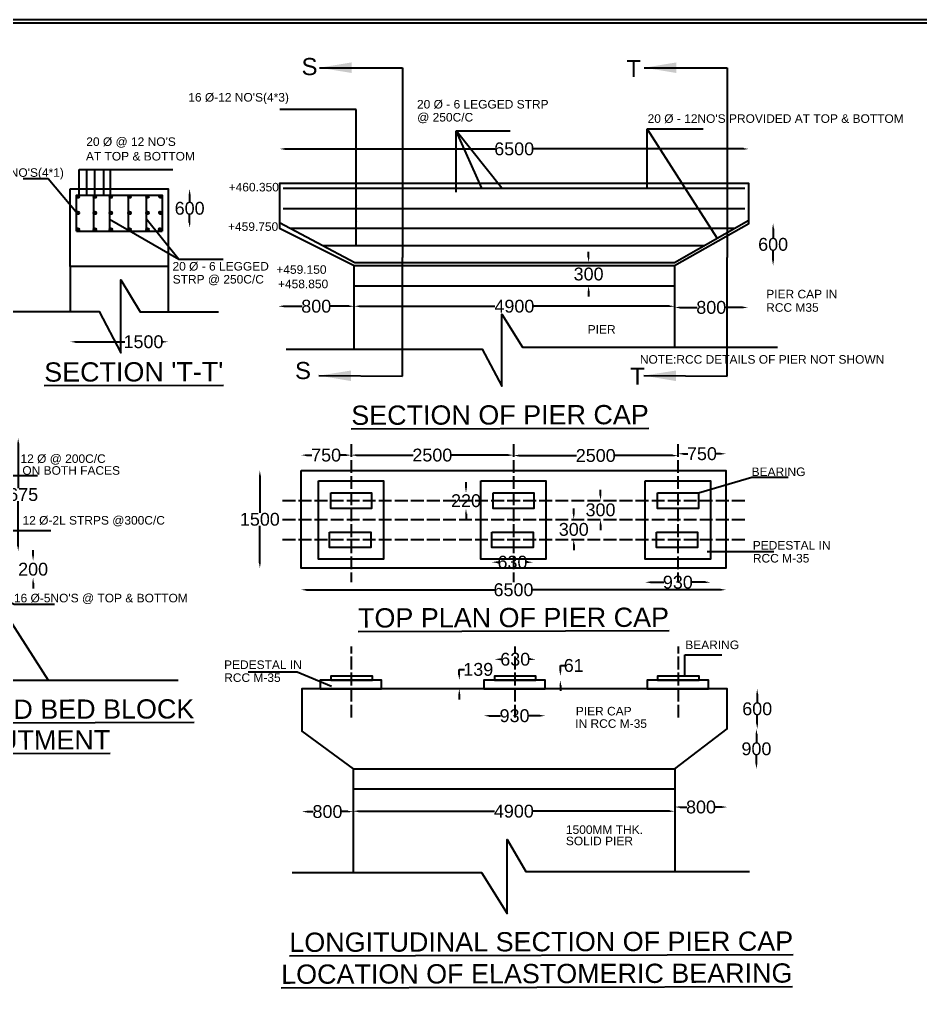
# Model space of a CAD drawing. Header units: inches. Extents: x 528254 to 544982, y -169119 to -158181.
# Drawn here: x 536810 to 541018, y -162804 to -158181 of the extents above; entities that cross this region are included whole.
import ezdxf

# ---------------------------------------------------------------- set-up
doc = ezdxf.new("R2010")
doc.units = ezdxf.units.IN
doc.header["$MEASUREMENT"] = 0
doc.linetypes.add('ACAD_ISO02W100', pattern=[15, 12, -3])
for name, color, linetype in [('DIMENSION', 7, 'Continuous'), ('DRAWING', 7, 'Continuous'), ('TEXT', 7, 'Continuous')]:
    doc.layers.add(name, color=color, linetype=linetype)
doc.styles.get("Standard").update_dxf_attribs({"font": 'arial.ttf', "height": 60})
doc.dimstyles.new('ST100', dxfattribs={"dimtxt": 100, "dimasz": 25, "dimexe": 0, "dimexo": 300, "dimgap": 0.09, "dimtad": 0, "dimtih": 1, "dimtoh": 1, "dimdec": 0, "dimzin": 0, "dimdsep": 46, "dimtxsty": 'Standard', "dimcen": 0, "dimse1": 1, "dimse2": 1, "dimadec": 0, "dimazin": 0, "dimtfac": 1, "dimtdec": 0, "dimtofl": 0, "dimtmove": 0, "dimatfit": 3, "dimfxl": 2000, "dimtolj": 1, "dimtzin": 0, "dimarcsym": 0})

# ---------------------------------------------------------------- blocks, each defined once
blk = doc.blocks.new('*D100')
at = {"layer": 'Defpoints', "color": 0, "ltscale": 0.4, "transparency": 16777216}
for p in [(536633.3, -160709), (536633.3, -160788.2), (536872.4, -160788.2)]:
    blk.add_point(p, dxfattribs=at)
at = {"layer": 'DIMENSION', "color": 0, "lineweight": -2, "ltscale": 0.4, "transparency": 16777216}
for p, q in [((536872.4, -160684), (536872.4, -160659)), ((536872.4, -160813.2), (536872.4, -160838.2))]:
    blk.add_line(p, q, dxfattribs=at)
at = {"layer": 'DIMENSION', "color": 0, "ltscale": 0.4, "transparency": 16777216}
for points in [[(536868.2, -160684), (536876.5, -160684), (536872.4, -160709)], [(536868.2, -160813.2), (536876.5, -160813.2), (536872.4, -160788.2)]]:
    blk.add_solid(points, dxfattribs=at)
at = {"layer": 'DIMENSION', "color": 0, "ltscale": 0.4, "transparency": 16777216, "insert": (536872.4, -160748.6), "char_height": 60, "attachment_point": 5}
blk.add_mtext('\\A1;200', dxfattribs=at)
blk = doc.blocks.new('*D101')
at = {"layer": 'Defpoints', "color": 0, "ltscale": 0.4, "transparency": 16777216}
for p in [(536540, -160135.6), (536802.8, -160135.6), (536540, -160663.9)]:
    blk.add_point(p, dxfattribs=at)
at = {"layer": 'DIMENSION', "color": 0, "lineweight": -2, "ltscale": 0.4, "transparency": 16777216}
for p, q in [((536802.8, -160160.6), (536802.8, -160369)), ((536802.8, -160638.9), (536802.8, -160430.5))]:
    blk.add_line(p, q, dxfattribs=at)
at = {"layer": 'DIMENSION', "color": 0, "ltscale": 0.4, "transparency": 16777216}
for points in [[(536798.6, -160160.6), (536806.9, -160160.6), (536802.8, -160135.6)], [(536798.6, -160638.9), (536806.9, -160638.9), (536802.8, -160663.9)]]:
    blk.add_solid(points, dxfattribs=at)
at = {"layer": 'DIMENSION', "color": 0, "ltscale": 0.4, "transparency": 16777216, "insert": (536802.8, -160399.8), "char_height": 60, "attachment_point": 5}
blk.add_mtext('\\A1;1675', dxfattribs=at)
blk = doc.blocks.new('*D106')
at = {"layer": 'Defpoints', "color": 0, "ltscale": 0.4, "transparency": 16777216}
for p in [(537046.2, -159543.4), (537503.8, -159543.4), (537503.8, -159685.7)]:
    blk.add_point(p, dxfattribs=at)
at = {"layer": 'DIMENSION', "color": 0, "lineweight": -2, "ltscale": 0.4, "transparency": 16777216}
for p, q in [((537071.2, -159685.7), (537301.4, -159685.7)), ((537478.8, -159685.7), (537474.9, -159685.7))]:
    blk.add_line(p, q, dxfattribs=at)
at = {"layer": 'DIMENSION', "color": 0, "ltscale": 0.4, "transparency": 16777216}
for points in [[(537071.2, -159681.6), (537071.2, -159689.9), (537046.2, -159685.7)], [(537478.8, -159681.6), (537478.8, -159689.9), (537503.8, -159685.7)]]:
    blk.add_solid(points, dxfattribs=at)
at = {"layer": 'DIMENSION', "color": 0, "ltscale": 0.4, "transparency": 16777216, "insert": (537388.1, -159685.7), "char_height": 60, "attachment_point": 5}
blk.add_mtext('\\A1;1500', dxfattribs=at)
blk = doc.blocks.new('*D107')
at = {"layer": 'Defpoints', "color": 0, "ltscale": 0.4, "transparency": 16777216}
for p in [(537503.8, -158971.6), (537503.8, -159152.6), (537603.9, -159152.6)]:
    blk.add_point(p, dxfattribs=at)
at = {"layer": 'DIMENSION', "color": 0, "lineweight": -2, "ltscale": 0.4, "transparency": 16777216}
for p, q in [((537603.9, -158996.6), (537603.9, -159031.4)), ((537603.9, -159127.6), (537603.9, -159092.8))]:
    blk.add_line(p, q, dxfattribs=at)
at = {"layer": 'DIMENSION', "color": 0, "ltscale": 0.4, "transparency": 16777216}
for points in [[(537599.7, -158996.6), (537608, -158996.6), (537603.9, -158971.6)], [(537599.7, -159127.6), (537608, -159127.6), (537603.9, -159152.6)]]:
    blk.add_solid(points, dxfattribs=at)
at = {"layer": 'DIMENSION', "color": 0, "ltscale": 0.4, "transparency": 16777216, "insert": (537603.9, -159062.1), "char_height": 60, "attachment_point": 5}
blk.add_mtext('\\A1;600', dxfattribs=at)
blk = doc.blocks.new('*D108')
at = {"layer": 'Defpoints', "color": 0, "ltscale": 0.4, "transparency": 16777216}
for p in [(540216.5, -158784.5), (538024.3, -158946.3), (540216.5, -158946.3)]:
    blk.add_point(p, dxfattribs=at)
at = {"layer": 'DIMENSION', "color": 0, "lineweight": -2, "ltscale": 0.4, "transparency": 16777216}
for p, q in [((538049.3, -158784.5), (539030.6, -158784.5)), ((540191.5, -158784.5), (539210.1, -158784.5))]:
    blk.add_line(p, q, dxfattribs=at)
at = {"layer": 'DIMENSION', "color": 0, "ltscale": 0.4, "transparency": 16777216}
for points in [[(538049.3, -158780.4), (538049.3, -158788.7), (538024.3, -158784.5)], [(540191.5, -158780.4), (540191.5, -158788.7), (540216.5, -158784.5)]]:
    blk.add_solid(points, dxfattribs=at)
at = {"layer": 'DIMENSION', "color": 0, "ltscale": 0.4, "transparency": 16777216, "insert": (539120.4, -158784.5), "char_height": 60, "attachment_point": 5}
blk.add_mtext('\\A1;6500', dxfattribs=at)
blk = doc.blocks.new('*D109')
at = {"layer": 'Defpoints', "color": 0, "ltscale": 0.4, "transparency": 16777216}
for p in [(539468.2, -159314.5), (539468.2, -159314.5), (539468.2, -159424.1)]:
    blk.add_point(p, dxfattribs=at)
at = {"layer": 'DIMENSION', "color": 0, "lineweight": -2, "ltscale": 0.4, "transparency": 16777216}
for p, q in [((539468.2, -159289.5), (539468.2, -159264.5)), ((539468.2, -159449.1), (539468.2, -159474.1))]:
    blk.add_line(p, q, dxfattribs=at)
at = {"layer": 'DIMENSION', "color": 0, "ltscale": 0.4, "transparency": 16777216}
for points in [[(539464.1, -159289.5), (539472.4, -159289.5), (539468.2, -159314.5)], [(539464.1, -159449.1), (539472.4, -159449.1), (539468.2, -159424.1)]]:
    blk.add_solid(points, dxfattribs=at)
at = {"layer": 'DIMENSION', "color": 0, "ltscale": 0.4, "transparency": 16777216, "insert": (539468.2, -159369.3), "char_height": 60, "attachment_point": 5}
blk.add_mtext('\\A1;300', dxfattribs=at)
blk = doc.blocks.new('*D110')
at = {"layer": 'Defpoints', "color": 0, "ltscale": 0.4, "transparency": 16777216}
for p in [(538372.7, -159524.3), (539870.1, -159519.6), (539870.1, -159519.6)]:
    blk.add_point(p, dxfattribs=at)
at = {"layer": 'DIMENSION', "color": 0, "lineweight": -2, "ltscale": 0.4, "transparency": 16777216}
for p, q in [((538397.7, -159519.6), (539030.6, -159519.6)), ((539845.1, -159519.6), (539212.2, -159519.6))]:
    blk.add_line(p, q, dxfattribs=at)
at = {"layer": 'DIMENSION', "color": 0, "ltscale": 0.4, "transparency": 16777216}
for points in [[(538397.7, -159515.4), (538397.7, -159523.8), (538372.7, -159519.6)], [(539845.1, -159515.4), (539845.1, -159523.8), (539870.1, -159519.6)]]:
    blk.add_solid(points, dxfattribs=at)
at = {"layer": 'DIMENSION', "color": 0, "ltscale": 0.4, "transparency": 16777216, "insert": (539121.4, -159519.6), "char_height": 60, "attachment_point": 5}
blk.add_mtext('\\A1;4900', dxfattribs=at)
blk = doc.blocks.new('*D111')
at = {"layer": 'Defpoints', "color": 0, "ltscale": 0.4, "transparency": 16777216}
for p in [(539870.1, -159519.6), (540212.7, -159519.6), (540212.7, -159525.2)]:
    blk.add_point(p, dxfattribs=at)
at = {"layer": 'DIMENSION', "color": 0, "lineweight": -2, "ltscale": 0.4, "transparency": 16777216}
for p, q in [((539895.1, -159525.2), (539975.1, -159525.2)), ((540187.7, -159525.2), (540107.7, -159525.2))]:
    blk.add_line(p, q, dxfattribs=at)
at = {"layer": 'DIMENSION', "color": 0, "ltscale": 0.4, "transparency": 16777216}
for points in [[(539895.1, -159521), (539895.1, -159529.4), (539870.1, -159525.2)], [(540187.7, -159521), (540187.7, -159529.4), (540212.7, -159525.2)]]:
    blk.add_solid(points, dxfattribs=at)
at = {"layer": 'DIMENSION', "color": 0, "ltscale": 0.4, "transparency": 16777216, "insert": (540041.4, -159525.2), "char_height": 60, "attachment_point": 5}
blk.add_mtext('\\A1;800', dxfattribs=at)
blk = doc.blocks.new('*D112')
at = {"layer": 'Defpoints', "color": 0, "ltscale": 0.4, "transparency": 16777216}
for p in [(538018.3, -159519.6), (538018.3, -159519.6), (538372.7, -159519.6)]:
    blk.add_point(p, dxfattribs=at)
at = {"layer": 'DIMENSION', "color": 0, "lineweight": -2, "ltscale": 0.4, "transparency": 16777216}
for p, q in [((538043.3, -159519.6), (538129.2, -159519.6)), ((538347.7, -159519.6), (538261.8, -159519.6))]:
    blk.add_line(p, q, dxfattribs=at)
at = {"layer": 'DIMENSION', "color": 0, "ltscale": 0.4, "transparency": 16777216}
for points in [[(538043.3, -159515.5), (538043.3, -159523.8), (538018.3, -159519.6)], [(538347.7, -159515.5), (538347.7, -159523.8), (538372.7, -159519.6)]]:
    blk.add_solid(points, dxfattribs=at)
at = {"layer": 'DIMENSION', "color": 0, "ltscale": 0.4, "transparency": 16777216, "insert": (538195.5, -159519.6), "char_height": 60, "attachment_point": 5}
blk.add_mtext('\\A1;800', dxfattribs=at)
blk = doc.blocks.new('*D113')
at = {"layer": 'Defpoints', "color": 0, "ltscale": 0.4, "transparency": 16777216}
for p in [(540216.5, -159132.2), (539870.1, -159329.2), (540330.4, -159329.2)]:
    blk.add_point(p, dxfattribs=at)
at = {"layer": 'DIMENSION', "color": 0, "lineweight": -2, "ltscale": 0.4, "transparency": 16777216}
for p, q in [((540330.4, -159157.2), (540330.4, -159200)), ((540330.4, -159304.2), (540330.4, -159261.4))]:
    blk.add_line(p, q, dxfattribs=at)
at = {"layer": 'DIMENSION', "color": 0, "ltscale": 0.4, "transparency": 16777216}
for points in [[(540326.2, -159157.2), (540334.5, -159157.2), (540330.4, -159132.2)], [(540326.2, -159304.2), (540334.5, -159304.2), (540330.4, -159329.2)]]:
    blk.add_solid(points, dxfattribs=at)
at = {"layer": 'DIMENSION', "color": 0, "ltscale": 0.4, "transparency": 16777216, "insert": (540330.4, -159230.7), "char_height": 60, "attachment_point": 5}
blk.add_mtext('\\A1;600', dxfattribs=at)
blk = doc.blocks.new('*D114')
at = {"layer": 'Defpoints', "color": 0, "ltscale": 0.4, "transparency": 16777216}
for p in [(538124.6, -160215.3), (538124.6, -160286.9), (538358.5, -160286.9)]:
    blk.add_point(p, dxfattribs=at)
at = {"layer": 'DIMENSION', "color": 0, "lineweight": -2, "ltscale": 0.4, "transparency": 16777216}
for p, q in [((538149.6, -160215.3), (538175.6, -160215.3)), ((538333.5, -160215.3), (538307.6, -160215.3))]:
    blk.add_line(p, q, dxfattribs=at)
at = {"layer": 'DIMENSION', "color": 0, "ltscale": 0.4, "transparency": 16777216}
for points in [[(538149.6, -160211.1), (538149.6, -160219.5), (538124.6, -160215.3)], [(538333.5, -160211.1), (538333.5, -160219.5), (538358.5, -160215.3)]]:
    blk.add_solid(points, dxfattribs=at)
at = {"layer": 'DIMENSION', "color": 0, "ltscale": 0.4, "transparency": 16777216, "insert": (538241.6, -160215.3), "char_height": 60, "attachment_point": 5}
blk.add_mtext('\\A1;750', dxfattribs=at)
blk = doc.blocks.new('*D115')
at = {"layer": 'Defpoints', "color": 0, "ltscale": 0.4, "transparency": 16777216}
for p in [(538358.5, -160215.3), (539117.2, -160215.3), (539117.2, -160215.3)]:
    blk.add_point(p, dxfattribs=at)
at = {"layer": 'DIMENSION', "color": 0, "lineweight": -2, "ltscale": 0.4, "transparency": 16777216}
for p, q in [((538383.5, -160215.3), (538647.8, -160215.3)), ((539092.2, -160215.3), (538827.9, -160215.3))]:
    blk.add_line(p, q, dxfattribs=at)
at = {"layer": 'DIMENSION', "color": 0, "ltscale": 0.4, "transparency": 16777216}
for points in [[(538383.5, -160211.1), (538383.5, -160219.5), (538358.5, -160215.3)], [(539092.2, -160211.1), (539092.2, -160219.5), (539117.2, -160215.3)]]:
    blk.add_solid(points, dxfattribs=at)
at = {"layer": 'DIMENSION', "color": 0, "ltscale": 0.4, "transparency": 16777216, "insert": (538737.9, -160215.3), "char_height": 60, "attachment_point": 5}
blk.add_mtext('\\A1;2500', dxfattribs=at)
blk = doc.blocks.new('*D116')
at = {"layer": 'Defpoints', "color": 0, "ltscale": 0.4, "transparency": 16777216}
for p in [(539117.2, -160217.4), (539885.9, -160217.4), (539885.9, -160217.4)]:
    blk.add_point(p, dxfattribs=at)
at = {"layer": 'DIMENSION', "color": 0, "lineweight": -2, "ltscale": 0.4, "transparency": 16777216}
for p, q in [((539142.2, -160217.4), (539411.4, -160217.4)), ((539860.9, -160217.4), (539591.6, -160217.4))]:
    blk.add_line(p, q, dxfattribs=at)
at = {"layer": 'DIMENSION', "color": 0, "ltscale": 0.4, "transparency": 16777216}
for points in [[(539142.2, -160213.2), (539142.2, -160221.5), (539117.2, -160217.4)], [(539860.9, -160213.2), (539860.9, -160221.5), (539885.9, -160217.4)]]:
    blk.add_solid(points, dxfattribs=at)
at = {"layer": 'DIMENSION', "color": 0, "ltscale": 0.4, "transparency": 16777216, "insert": (539501.5, -160217.4), "char_height": 60, "attachment_point": 5}
blk.add_mtext('\\A1;2500', dxfattribs=at)
blk = doc.blocks.new('*D117')
at = {"layer": 'Defpoints', "color": 0, "ltscale": 0.4, "transparency": 16777216}
for p in [(539885.9, -160217.4), (540109.7, -160208.9), (540109.7, -160286.9)]:
    blk.add_point(p, dxfattribs=at)
at = {"layer": 'DIMENSION', "color": 0, "lineweight": -2, "ltscale": 0.4, "transparency": 16777216}
for p, q in [((539910.9, -160208.9), (539931.8, -160208.9)), ((540084.7, -160208.9), (540063.8, -160208.9))]:
    blk.add_line(p, q, dxfattribs=at)
at = {"layer": 'DIMENSION', "color": 0, "ltscale": 0.4, "transparency": 16777216}
for points in [[(539910.9, -160204.7), (539910.9, -160213.1), (539885.9, -160208.9)], [(540084.7, -160204.7), (540084.7, -160213.1), (540109.7, -160208.9)]]:
    blk.add_solid(points, dxfattribs=at)
at = {"layer": 'DIMENSION', "color": 0, "ltscale": 0.4, "transparency": 16777216, "insert": (539997.8, -160208.9), "char_height": 60, "attachment_point": 5}
blk.add_mtext('\\A1;750', dxfattribs=at)
blk = doc.blocks.new('*D118')
at = {"layer": 'Defpoints', "color": 0, "ltscale": 0.4, "transparency": 16777216}
for p in [(538895.3, -160392), (539021.8, -160392), (539021.8, -160464.9)]:
    blk.add_point(p, dxfattribs=at)
at = {"layer": 'DIMENSION', "color": 0, "lineweight": -2, "ltscale": 0.4, "transparency": 16777216}
for p, q in [((538895.3, -160367), (538895.3, -160342)), ((538895.3, -160489.9), (538895.3, -160514.9))]:
    blk.add_line(p, q, dxfattribs=at)
at = {"layer": 'DIMENSION', "color": 0, "ltscale": 0.4, "transparency": 16777216}
for points in [[(538891.1, -160367), (538899.5, -160367), (538895.3, -160392)], [(538891.1, -160489.9), (538899.5, -160489.9), (538895.3, -160464.9)]]:
    blk.add_solid(points, dxfattribs=at)
at = {"layer": 'DIMENSION', "color": 0, "ltscale": 0.4, "transparency": 16777216, "insert": (538895.3, -160428.5), "char_height": 60, "attachment_point": 5}
blk.add_mtext('\\A1;220', dxfattribs=at)
blk = doc.blocks.new('*D119')
at = {"layer": 'Defpoints', "color": 0, "ltscale": 0.4, "transparency": 16777216}
for p in [(539398.8, -160515.3), (539398.8, -160515.3), (539398.8, -160609.8)]:
    blk.add_point(p, dxfattribs=at)
at = {"layer": 'DIMENSION', "color": 0, "lineweight": -2, "ltscale": 0.4, "transparency": 16777216}
for p, q in [((539398.8, -160490.3), (539398.8, -160465.3)), ((539398.8, -160634.8), (539398.8, -160659.8))]:
    blk.add_line(p, q, dxfattribs=at)
at = {"layer": 'DIMENSION', "color": 0, "ltscale": 0.4, "transparency": 16777216}
for points in [[(539394.6, -160490.3), (539402.9, -160490.3), (539398.8, -160515.3)], [(539394.6, -160634.8), (539402.9, -160634.8), (539398.8, -160609.8)]]:
    blk.add_solid(points, dxfattribs=at)
at = {"layer": 'DIMENSION', "color": 0, "ltscale": 0.4, "transparency": 16777216, "insert": (539398.8, -160562.6), "char_height": 60, "attachment_point": 5}
blk.add_mtext('\\A1;300', dxfattribs=at)
blk = doc.blocks.new('*D120')
at = {"layer": 'Defpoints', "color": 0, "ltscale": 0.4, "transparency": 16777216}
for p in [(539523.8, -160426.8), (539523.8, -160426.8), (539523.8, -160515.3)]:
    blk.add_point(p, dxfattribs=at)
at = {"layer": 'DIMENSION', "color": 0, "lineweight": -2, "ltscale": 0.4, "transparency": 16777216}
for p, q in [((539523.8, -160401.8), (539523.8, -160376.8)), ((539523.8, -160540.3), (539523.8, -160565.3))]:
    blk.add_line(p, q, dxfattribs=at)
at = {"layer": 'DIMENSION', "color": 0, "ltscale": 0.4, "transparency": 16777216}
for points in [[(539519.6, -160401.8), (539528, -160401.8), (539523.8, -160426.8)], [(539519.6, -160540.3), (539528, -160540.3), (539523.8, -160515.3)]]:
    blk.add_solid(points, dxfattribs=at)
at = {"layer": 'DIMENSION', "color": 0, "ltscale": 0.4, "transparency": 16777216, "insert": (539523.8, -160471.1), "char_height": 60, "attachment_point": 5}
blk.add_mtext('\\A1;300', dxfattribs=at)
blk = doc.blocks.new('*D121')
at = {"layer": 'Defpoints', "color": 0, "ltscale": 0.4, "transparency": 16777216}
for p in [(539016.2, -160647.3), (539208.5, -160647.3), (539208.5, -160715.6)]:
    blk.add_point(p, dxfattribs=at)
at = {"layer": 'DIMENSION', "color": 0, "lineweight": -2, "ltscale": 0.4, "transparency": 16777216}
for p, q in [((539041.2, -160715.6), (539045.9, -160715.6)), ((539183.5, -160715.6), (539178.8, -160715.6))]:
    blk.add_line(p, q, dxfattribs=at)
at = {"layer": 'DIMENSION', "color": 0, "ltscale": 0.4, "transparency": 16777216}
for points in [[(539041.2, -160711.4), (539041.2, -160719.7), (539016.2, -160715.6)], [(539183.5, -160711.4), (539183.5, -160719.7), (539208.5, -160715.6)]]:
    blk.add_solid(points, dxfattribs=at)
at = {"layer": 'DIMENSION', "color": 0, "ltscale": 0.4, "transparency": 16777216, "insert": (539112.3, -160715.6), "char_height": 60, "attachment_point": 5}
blk.add_mtext('\\A1;630', dxfattribs=at)
blk = doc.blocks.new('*D122')
at = {"layer": 'Defpoints', "color": 0, "ltscale": 0.4, "transparency": 16777216}
for p in [(538124.6, -160743.7), (540109.7, -160743.7), (540109.7, -160844.4)]:
    blk.add_point(p, dxfattribs=at)
at = {"layer": 'DIMENSION', "color": 0, "lineweight": -2, "ltscale": 0.4, "transparency": 16777216}
for p, q in [((538149.6, -160844.4), (539027.4, -160844.4)), ((540084.7, -160844.4), (539206.9, -160844.4))]:
    blk.add_line(p, q, dxfattribs=at)
at = {"layer": 'DIMENSION', "color": 0, "ltscale": 0.4, "transparency": 16777216}
for points in [[(538149.6, -160840.2), (538149.6, -160848.6), (538124.6, -160844.4)], [(540084.7, -160840.2), (540084.7, -160848.6), (540109.7, -160844.4)]]:
    blk.add_solid(points, dxfattribs=at)
at = {"layer": 'DIMENSION', "color": 0, "ltscale": 0.4, "transparency": 16777216, "insert": (539117.2, -160844.4), "char_height": 60, "attachment_point": 5}
blk.add_mtext('\\A1;6500', dxfattribs=at)
blk = doc.blocks.new('*D123')
at = {"layer": 'Defpoints', "color": 0, "ltscale": 0.4, "transparency": 16777216}
for p in [(539732.9, -160700.6), (540037.6, -160700.6), (540037.6, -160809.2)]:
    blk.add_point(p, dxfattribs=at)
at = {"layer": 'DIMENSION', "color": 0, "lineweight": -2, "ltscale": 0.4, "transparency": 16777216}
for p, q in [((539757.9, -160809.2), (539819, -160809.2)), ((540012.6, -160809.2), (539951.5, -160809.2))]:
    blk.add_line(p, q, dxfattribs=at)
at = {"layer": 'DIMENSION', "color": 0, "ltscale": 0.4, "transparency": 16777216}
for points in [[(539757.9, -160805.1), (539757.9, -160813.4), (539732.9, -160809.2)], [(540012.6, -160805.1), (540012.6, -160813.4), (540037.6, -160809.2)]]:
    blk.add_solid(points, dxfattribs=at)
at = {"layer": 'DIMENSION', "color": 0, "ltscale": 0.4, "transparency": 16777216, "insert": (539885.2, -160809.2), "char_height": 60, "attachment_point": 5}
blk.add_mtext('\\A1;930', dxfattribs=at)
blk = doc.blocks.new('*D124')
at = {"layer": 'Defpoints', "color": 0, "ltscale": 0.4, "transparency": 16777216}
for p in [(538124.6, -160286.9), (537932, -160743.7), (538124.6, -160743.7)]:
    blk.add_point(p, dxfattribs=at)
at = {"layer": 'DIMENSION', "color": 0, "lineweight": -2, "ltscale": 0.4, "transparency": 16777216}
for p, q in [((537932, -160311.9), (537932, -160484.6)), ((537932, -160718.7), (537932, -160546))]:
    blk.add_line(p, q, dxfattribs=at)
at = {"layer": 'DIMENSION', "color": 0, "ltscale": 0.4, "transparency": 16777216}
for points in [[(537927.9, -160311.9), (537936.2, -160311.9), (537932, -160286.9)], [(537927.9, -160718.7), (537936.2, -160718.7), (537932, -160743.7)]]:
    blk.add_solid(points, dxfattribs=at)
at = {"layer": 'DIMENSION', "color": 0, "ltscale": 0.4, "transparency": 16777216, "insert": (537932, -160515.3), "char_height": 60, "attachment_point": 5}
blk.add_mtext('\\A1;1500', dxfattribs=at)
blk = doc.blocks.new('*D126')
at = {"layer": 'Defpoints', "color": 0, "ltscale": 0.4, "transparency": 16777216}
for p in [(538864, -161266.7), (538978.9, -161266.7), (538978.9, -161307.4)]:
    blk.add_point(p, dxfattribs=at)
at = {"layer": 'DIMENSION', "color": 0, "lineweight": -2, "ltscale": 0.4, "transparency": 16777216}
for p, q in [((538864, -161241.7), (538864, -161216.7)), ((538864, -161216.7), (538889, -161216.7)), ((538864, -161332.4), (538864, -161357.4))]:
    blk.add_line(p, q, dxfattribs=at)
at = {"layer": 'DIMENSION', "color": 0, "ltscale": 0.4, "transparency": 16777216}
for points in [[(538859.8, -161241.7), (538868.1, -161241.7), (538864, -161266.7)], [(538859.8, -161332.4), (538868.1, -161332.4), (538864, -161307.4)]]:
    blk.add_solid(points, dxfattribs=at)
at = {"layer": 'DIMENSION', "color": 0, "ltscale": 0.4, "transparency": 16777216, "insert": (538952.6, -161216.7), "char_height": 60, "attachment_point": 5}
blk.add_mtext('\\A1;139', dxfattribs=at)
blk = doc.blocks.new('*D127')
at = {"layer": 'Defpoints', "color": 0, "ltscale": 0.4, "transparency": 16777216}
for p in [(539222.3, -161169.3), (539028.5, -161248.3), (539222.3, -161248.3)]:
    blk.add_point(p, dxfattribs=at)
at = {"layer": 'DIMENSION', "color": 0, "lineweight": -2, "ltscale": 0.4, "transparency": 16777216}
for p, q in [((539053.5, -161169.3), (539058.9, -161169.3)), ((539197.3, -161169.3), (539191.8, -161169.3))]:
    blk.add_line(p, q, dxfattribs=at)
at = {"layer": 'DIMENSION', "color": 0, "ltscale": 0.4, "transparency": 16777216}
for points in [[(539053.5, -161165.1), (539053.5, -161173.4), (539028.5, -161169.3)], [(539197.3, -161165.1), (539197.3, -161173.4), (539222.3, -161169.3)]]:
    blk.add_solid(points, dxfattribs=at)
at = {"layer": 'DIMENSION', "color": 0, "ltscale": 0.4, "transparency": 16777216, "insert": (539125.4, -161169.3), "char_height": 60, "attachment_point": 5}
blk.add_mtext('\\A1;630', dxfattribs=at)
blk = doc.blocks.new('*D128')
at = {"layer": 'Defpoints', "color": 0, "ltscale": 0.4, "transparency": 16777216}
for p in [(539223, -161248.3), (539336.3, -161248.3), (539223, -161266.7)]:
    blk.add_point(p, dxfattribs=at)
at = {"layer": 'DIMENSION', "color": 0, "lineweight": -2, "ltscale": 0.4, "transparency": 16777216}
for p, q in [((539336.3, -161223.3), (539336.3, -161198.3)), ((539336.3, -161198.3), (539361.3, -161198.3)), ((539336.3, -161291.7), (539336.3, -161316.7))]:
    blk.add_line(p, q, dxfattribs=at)
at = {"layer": 'DIMENSION', "color": 0, "ltscale": 0.4, "transparency": 16777216}
for points in [[(539332.1, -161223.3), (539340.5, -161223.3), (539336.3, -161248.3)], [(539332.1, -161291.7), (539340.5, -161291.7), (539336.3, -161266.7)]]:
    blk.add_solid(points, dxfattribs=at)
at = {"layer": 'DIMENSION', "color": 0, "ltscale": 0.4, "transparency": 16777216, "insert": (539398.7, -161198.3), "char_height": 60, "attachment_point": 5}
blk.add_mtext('\\A1;61', dxfattribs=at)
blk = doc.blocks.new('*D129')
at = {"layer": 'Defpoints', "color": 0, "ltscale": 0.4, "transparency": 16777216}
for p in [(538978.9, -161307.4), (539265.7, -161307.4), (539265.7, -161433.1)]:
    blk.add_point(p, dxfattribs=at)
at = {"layer": 'DIMENSION', "color": 0, "lineweight": -2, "ltscale": 0.4, "transparency": 16777216}
for p, q in [((539003.9, -161433.1), (539056, -161433.1)), ((539240.7, -161433.1), (539188.6, -161433.1))]:
    blk.add_line(p, q, dxfattribs=at)
at = {"layer": 'DIMENSION', "color": 0, "ltscale": 0.4, "transparency": 16777216}
for points in [[(539003.9, -161428.9), (539003.9, -161437.2), (538978.9, -161433.1)], [(539240.7, -161428.9), (539240.7, -161437.2), (539265.7, -161433.1)]]:
    blk.add_solid(points, dxfattribs=at)
at = {"layer": 'DIMENSION', "color": 0, "ltscale": 0.4, "transparency": 16777216, "insert": (539122.3, -161433.1), "char_height": 60, "attachment_point": 5}
blk.add_mtext('\\A1;930', dxfattribs=at)
blk = doc.blocks.new('*D130')
at = {"layer": 'Defpoints', "color": 0, "ltscale": 0.4, "transparency": 16777216}
for p in [(540116.3, -161307.4), (540116.3, -161494.5), (540256.1, -161494.5)]:
    blk.add_point(p, dxfattribs=at)
at = {"layer": 'DIMENSION', "color": 0, "lineweight": -2, "ltscale": 0.4, "transparency": 16777216}
for p, q in [((540256.1, -161332.4), (540256.1, -161370.2)), ((540256.1, -161469.5), (540256.1, -161431.7))]:
    blk.add_line(p, q, dxfattribs=at)
at = {"layer": 'DIMENSION', "color": 0, "ltscale": 0.4, "transparency": 16777216}
for points in [[(540251.9, -161332.4), (540260.3, -161332.4), (540256.1, -161307.4)], [(540251.9, -161469.5), (540260.3, -161469.5), (540256.1, -161494.5)]]:
    blk.add_solid(points, dxfattribs=at)
at = {"layer": 'DIMENSION', "color": 0, "ltscale": 0.4, "transparency": 16777216, "insert": (540256.1, -161400.9), "char_height": 60, "attachment_point": 5}
blk.add_mtext('\\A1;600', dxfattribs=at)
blk = doc.blocks.new('*D131')
at = {"layer": 'Defpoints', "color": 0, "ltscale": 0.4, "transparency": 16777216}
for p in [(540116.3, -161494.5), (539870.5, -161681.4), (540252.5, -161681.4)]:
    blk.add_point(p, dxfattribs=at)
at = {"layer": 'DIMENSION', "color": 0, "lineweight": -2, "ltscale": 0.4, "transparency": 16777216}
for p, q in [((540252.5, -161519.5), (540252.5, -161557.2)), ((540252.5, -161656.4), (540252.5, -161618.6))]:
    blk.add_line(p, q, dxfattribs=at)
at = {"layer": 'DIMENSION', "color": 0, "ltscale": 0.4, "transparency": 16777216}
for points in [[(540248.3, -161519.5), (540256.7, -161519.5), (540252.5, -161494.5)], [(540248.3, -161656.4), (540256.7, -161656.4), (540252.5, -161681.4)]]:
    blk.add_solid(points, dxfattribs=at)
at = {"layer": 'DIMENSION', "color": 0, "ltscale": 0.4, "transparency": 16777216, "insert": (540252.5, -161587.9), "char_height": 60, "attachment_point": 5}
blk.add_mtext('\\A1;900', dxfattribs=at)
blk = doc.blocks.new('*D132')
at = {"layer": 'Defpoints', "color": 0, "ltscale": 0.4, "transparency": 16777216}
for p in [(540116.3, -161494.5), (539870.5, -161681.4), (540116.3, -161859.7)]:
    blk.add_point(p, dxfattribs=at)
at = {"layer": 'DIMENSION', "color": 0, "lineweight": -2, "ltscale": 0.4, "transparency": 16777216}
for p, q in [((539895.5, -161859.7), (539927.1, -161859.7)), ((540091.3, -161859.7), (540059.7, -161859.7))]:
    blk.add_line(p, q, dxfattribs=at)
at = {"layer": 'DIMENSION', "color": 0, "ltscale": 0.4, "transparency": 16777216}
for points in [[(539895.5, -161855.5), (539895.5, -161863.8), (539870.5, -161859.7)], [(540091.3, -161855.5), (540091.3, -161863.8), (540116.3, -161859.7)]]:
    blk.add_solid(points, dxfattribs=at)
at = {"layer": 'DIMENSION', "color": 0, "ltscale": 0.4, "transparency": 16777216, "insert": (539993.4, -161859.7), "char_height": 60, "attachment_point": 5}
blk.add_mtext('\\A1;800', dxfattribs=at)
blk = doc.blocks.new('*D133')
at = {"layer": 'Defpoints', "color": 0, "ltscale": 0.4, "transparency": 16777216}
for p in [(538367.4, -161879.2), (539870.5, -161879.2), (539870.5, -161879.2)]:
    blk.add_point(p, dxfattribs=at)
at = {"layer": 'DIMENSION', "color": 0, "lineweight": -2, "ltscale": 0.4, "transparency": 16777216}
for p, q in [((538392.4, -161879.2), (539028.2, -161879.2)), ((539845.5, -161879.2), (539209.8, -161879.2))]:
    blk.add_line(p, q, dxfattribs=at)
at = {"layer": 'DIMENSION', "color": 0, "ltscale": 0.4, "transparency": 16777216}
for points in [[(538392.4, -161875), (538392.4, -161883.3), (538367.4, -161879.2)], [(539845.5, -161875), (539845.5, -161883.3), (539870.5, -161879.2)]]:
    blk.add_solid(points, dxfattribs=at)
at = {"layer": 'DIMENSION', "color": 0, "ltscale": 0.4, "transparency": 16777216, "insert": (539119, -161879.2), "char_height": 60, "attachment_point": 5}
blk.add_mtext('\\A1;4900', dxfattribs=at)
blk = doc.blocks.new('*D134')
at = {"layer": 'Defpoints', "color": 0, "ltscale": 0.4, "transparency": 16777216}
for p in [(538128.3, -161504.9), (538128.3, -161881.1), (538367.4, -161879.2)]:
    blk.add_point(p, dxfattribs=at)
at = {"layer": 'DIMENSION', "color": 0, "lineweight": -2, "ltscale": 0.4, "transparency": 16777216}
for p, q in [((538153.3, -161881.1), (538181.6, -161881.1)), ((538342.4, -161881.1), (538314.2, -161881.1))]:
    blk.add_line(p, q, dxfattribs=at)
at = {"layer": 'DIMENSION', "color": 0, "ltscale": 0.4, "transparency": 16777216}
for points in [[(538153.3, -161876.9), (538153.3, -161885.2), (538128.3, -161881.1)], [(538342.4, -161876.9), (538342.4, -161885.2), (538367.4, -161881.1)]]:
    blk.add_solid(points, dxfattribs=at)
at = {"layer": 'DIMENSION', "color": 0, "ltscale": 0.4, "transparency": 16777216, "insert": (538247.9, -161881.1), "char_height": 60, "attachment_point": 5}
blk.add_mtext('\\A1;800', dxfattribs=at)

msp = doc.modelspace()

# ---------------------------------------------------------------- hatches: boundary and pattern name
at = {"layer": 'DRAWING', "ltscale": 0.4}
h = msp.add_hatch(dxfattribs=at)
h.set_pattern_fill('ANSI31', color=256, style=0)
h.set_pattern_definition([(45, (1058.99119, 76.61513), (-0.088388347648, 0.088388347648), [])])
h.paths.add_polyline_path([(537087.7, -159006.3, 1), (537074.8, -159006.3, 1)])
h = msp.add_hatch(dxfattribs=at)
h.set_pattern_fill('ANSI31', color=256, style=0)
h.set_pattern_definition([(45, (1139.16573, 76.61513), (-0.088388347648, 0.088388347648), [])])
h.paths.add_polyline_path([(537167.9, -159006.3, 1), (537155, -159006.3, 1)])
h = msp.add_hatch(dxfattribs=at)
h.set_pattern_fill('ANSI31', color=256, style=0)
h.set_pattern_definition([(45, (1214.02111, 76.61513), (-0.088388347648, 0.088388347648), [])])
h.paths.add_polyline_path([(537242.7, -159006.3, 1), (537229.8, -159006.3, 1)])
h = msp.add_hatch(dxfattribs=at)
h.set_pattern_fill('ANSI31', color=256, style=0)
h.set_pattern_definition([(45, (1300.75836, 76.61513), (-0.088388347648, 0.088388347648), [])])
h.paths.add_polyline_path([(537329.5, -159006.3, 1), (537316.5, -159006.3, 1)])
h = msp.add_hatch(dxfattribs=at)
h.set_pattern_fill('ANSI31', color=256, style=0)
h.set_pattern_definition([(45, (1384.35272, 76.61513), (-0.088388347648, 0.088388347648), [])])
h.paths.add_polyline_path([(537413.1, -159006.3, 1), (537400.1, -159006.3, 1)])
h = msp.add_hatch(dxfattribs=at)
h.set_pattern_fill('ANSI31', color=256, style=0)
h.set_pattern_definition([(45, (1444.69997, 76.61513), (-0.088388347648, 0.088388347648), [])])
h.paths.add_polyline_path([(537473.4, -159006.3, 1), (537460.5, -159006.3, 1)])
h = msp.add_hatch(dxfattribs=at)
h.set_pattern_fill('ANSI31', color=256, style=0)
h.set_pattern_definition([(45, (1058.99119, 0), (-0.088388347648, 0.088388347648), [])])
h.paths.add_polyline_path([(537087.7, -159082.9, 1), (537074.8, -159082.9, 1)])
h = msp.add_hatch(dxfattribs=at)
h.set_pattern_fill('ANSI31', color=256, style=0)
h.set_pattern_definition([(45, (1139.16573, 0), (-0.088388347648, 0.088388347648), [])])
h.paths.add_polyline_path([(537167.9, -159082.9, 1), (537155, -159082.9, 1)])
h = msp.add_hatch(dxfattribs=at)
h.set_pattern_fill('ANSI31', color=256, style=0)
h.set_pattern_definition([(45, (1214.02111, 0), (-0.088388347648, 0.088388347648), [])])
h.paths.add_polyline_path([(537242.7, -159082.9, 1), (537229.8, -159082.9, 1)])
h = msp.add_hatch(dxfattribs=at)
h.set_pattern_fill('ANSI31', color=256, style=0)
h.set_pattern_definition([(45, (1300.75836, 0), (-0.088388347648, 0.088388347648), [])])
h.paths.add_polyline_path([(537329.5, -159082.9, 1), (537316.5, -159082.9, 1)])
h = msp.add_hatch(dxfattribs=at)
h.set_pattern_fill('ANSI31', color=256, style=0)
h.set_pattern_definition([(45, (1384.35272, 0), (-0.088388347648, 0.088388347648), [])])
h.paths.add_polyline_path([(537413.1, -159082.9, 1), (537400.1, -159082.9, 1)])
h = msp.add_hatch(dxfattribs=at)
h.set_pattern_fill('ANSI31', color=256, style=0)
h.set_pattern_definition([(45, (1444.69997, 0), (-0.088388347648, 0.088388347648), [])])
h.paths.add_polyline_path([(537473.4, -159082.9, 1), (537460.5, -159082.9, 1)])
h = msp.add_hatch(dxfattribs=at)
h.set_pattern_fill('ANSI31', color=256, style=0)
h.set_pattern_definition([(45, (1058.86098, -77.51685), (-0.088388347648, 0.088388347648), [])])
h.paths.add_polyline_path([(537087.6, -159160.4, 1), (537074.6, -159160.4, 1)])
h = msp.add_hatch(dxfattribs=at)
h.set_pattern_fill('ANSI31', color=256, style=0)
h.set_pattern_definition([(45, (1139.03551, -77.51685), (-0.088388347648, 0.088388347648), [])])
h.paths.add_polyline_path([(537167.7, -159160.4, 1), (537154.8, -159160.4, 1)])
h = msp.add_hatch(dxfattribs=at)
h.set_pattern_fill('ANSI31', color=256, style=0)
h.set_pattern_definition([(45, (1213.8909, -77.51685), (-0.088388347648, 0.088388347648), [])])
h.paths.add_polyline_path([(537242.6, -159160.4, 1), (537229.7, -159160.4, 1)])
h = msp.add_hatch(dxfattribs=at)
h.set_pattern_fill('ANSI31', color=256, style=0)
h.set_pattern_definition([(45, (1300.62815, -77.51685), (-0.088388347648, 0.088388347648), [])])
h.paths.add_polyline_path([(537329.3, -159160.4, 1), (537316.4, -159160.4, 1)])
h = msp.add_hatch(dxfattribs=at)
h.set_pattern_fill('ANSI31', color=256, style=0)
h.set_pattern_definition([(45, (1384.22251, -77.51685), (-0.088388347648, 0.088388347648), [])])
h.paths.add_polyline_path([(537412.9, -159160.4, 1), (537400, -159160.4, 1)])
h = msp.add_hatch(dxfattribs=at)
h.set_pattern_fill('ANSI31', color=256, style=0)
h.set_pattern_definition([(45, (1444.56976, -77.51685), (-0.088388347648, 0.088388347648), [])])
h.paths.add_polyline_path([(537473.3, -159160.4, 1), (537460.4, -159160.4, 1)])

# ---------------------------------------------------------------- linework, layer by layer
at = {"layer": 'DIMENSION', "ltscale": 0.4}
msp.add_lwpolyline([(538367.4, -161773.8), (539870.5, -161773.8)], dxfattribs=at)
at = {"layer": 'DRAWING', "ltscale": 0.4}
for points in [[(544982.5, -158181), (528254, -158181), (528254, -169119), (544982.5, -169119)], [(544967, -158196.5), (528269.5, -158196.5), (528269.5, -169103.5), (544967, -169103.5)], [(537046.2, -158971.6), (537503.8, -158971.6), (537503.8, -159333.7), (537046.2, -159333.7)], [(538124.6, -160286.9), (540109.7, -160286.9), (540109.7, -160743.7), (538124.6, -160743.7)], [(538205.6, -160335.9), (538510.2, -160335.9), (538510.2, -160700.6), (538205.6, -160700.6)], [(538964.2, -160335.9), (539268.9, -160335.9), (539268.9, -160700.6), (538964.2, -160700.6)], [(539732.9, -160335.9), (540037.6, -160335.9), (540037.6, -160700.6), (539732.9, -160700.6)], [(538263.1, -160392), (538454.1, -160392), (538454.1, -160464.9), (538263.1, -160464.9)], [(539021.8, -160392), (539212.7, -160392), (539212.7, -160464.9), (539021.8, -160464.9)], [(539790.5, -160392), (539981.4, -160392), (539981.4, -160464.9), (539790.5, -160464.9)], [(538257.5, -160575.7), (538449.9, -160575.7), (538449.9, -160647.3), (538257.5, -160647.3)], [(539016.2, -160575.7), (539208.5, -160575.7), (539208.5, -160647.3), (539016.2, -160647.3)], [(539784.8, -160575.7), (539977.2, -160575.7), (539977.2, -160647.3), (539784.8, -160647.3)], [(538264, -161266.7), (538457.8, -161266.7), (538457.8, -161248.3), (538264, -161248.3)], [(539028.5, -161266.7), (539222.3, -161266.7), (539222.3, -161248.3), (539028.5, -161248.3)], [(539790.9, -161266.7), (539984.7, -161266.7), (539984.7, -161248.3), (539790.9, -161248.3)], [(538214.4, -161307.4), (538501.2, -161307.4), (538501.2, -161266.7), (538214.4, -161266.7)], [(538978.9, -161307.4), (539265.7, -161307.4), (539265.7, -161266.7), (538978.9, -161266.7)], [(539741.3, -161307.4), (540028.1, -161307.4), (540028.1, -161266.7), (539741.3, -161266.7)]]:
    msp.add_lwpolyline(points, close=True, dxfattribs=at)
for points in [[(539870.1, -159329.2), (540216.5, -159132.2), (540216.5, -158946.3), (538024.3, -158946.3), (538024.3, -159154.2), (538372.7, -159329.2)], [(538040.8, -158968.5), (540198.1, -158968.5)], [(537074.6, -159168.3), (537074.6, -159000.1), (537475.4, -159000.1), (537475.4, -159168.3)], [(537155, -159000.1), (537155, -159168.3)], [(537229.8, -159000.1), (537229.8, -159168.3)], [(537316.5, -159000.1), (537316.5, -159168.3)], [(537400.1, -159000.1), (537400.1, -159168.3)], [(538040.8, -159062.6), (540198.1, -159062.6)], [(538024.3, -159127.6), (538375.8, -159314.5), (539870.1, -159314.5), (540216.5, -159117)], [(537074.6, -159168.3), (537475.4, -159168.3)], [(538075.1, -159154.6), (540150.4, -159154.6)], [(538228.2, -159236), (540007.6, -159236)], [(537046.2, -159333.7), (537046.2, -159543.4)], [(537503.8, -159333.7), (537503.8, -159543.4)], [(538372.7, -159719.5), (538372.7, -159329.2), (539870.1, -159329.2), (539870.1, -159710)], [(536757, -159544.4), (537180.9, -159544.4), (537281.6, -159737.3), (537281.6, -159396.3), (537372.7, -159545.6), (537738.5, -159545.6)], [(538372.7, -159424.1), (539870.1, -159424.1)], [(538055.1, -159719.5), (538970.5, -159719.5), (539062.7, -159892.9), (539062.7, -159557), (539159, -159710), (540350.6, -159710)], [(536340.4, -161264.7), (536340.4, -160796.1), (536641.1, -160796.1), (536942.9, -161266)], [(536157.5, -161264.7), (536492.6, -161264.7), (536527.8, -161327.6), (536527.8, -161193.8), (536551.3, -161266), (537549.6, -161266)], [(538128.3, -161316.5), (538128.3, -161504.9), (538367.4, -161681.4), (539870.5, -161681.4), (540116.3, -161494.5), (540116.3, -161307.4), (538128.3, -161307.4), (538128.3, -161316.5)], [(538367.4, -161681.4), (538367.4, -162169.9)], [(539870.5, -161681.4), (539870.5, -162161)], [(538083.1, -162166.1), (538968.3, -162166.1), (539087.3, -162356.7), (539087.3, -162011), (539175.2, -162161), (540219.8, -162161)]]:
    msp.add_lwpolyline(points, dxfattribs=at)
at = {"layer": 'DRAWING', "linetype": 'ACAD_ISO02W100', "ltscale": 5}
for points in [[(538358.5, -160163.3), (538358.5, -160808.8)], [(539117.2, -160163.3), (539117.2, -160808.8)], [(539885.9, -160163.3), (539885.9, -160808.8)], [(538037.9, -160426.8), (540210.4, -160426.8)], [(538037.9, -160515.3), (540210.4, -160515.3)], [(538037.9, -160609.8), (540210.4, -160609.8)], [(538360.9, -161441.4), (538360.9, -161109.5)], [(539125.4, -161441.4), (539125.4, -161109.5)], [(539887.8, -161441.4), (539887.8, -161109.5)]]:
    msp.add_lwpolyline(points, dxfattribs=at)
at = {"layer": 'DRAWING', "ltscale": 0.4}
for centre in [(537081.2, -159006.3), (537161.4, -159006.3), (537236.3, -159006.3), (537323, -159006.3), (537406.6, -159006.3), (537466.9, -159006.3), (537081.2, -159082.9), (537161.4, -159082.9), (537236.3, -159082.9), (537323, -159082.9), (537406.6, -159082.9), (537466.9, -159082.9), (537081.1, -159160.4), (537161.3, -159160.4), (537236.1, -159160.4), (537322.9, -159160.4), (537406.5, -159160.4), (537466.8, -159160.4)]:
    msp.add_circle(centre, 6.46, dxfattribs=at)

# ---------------------------------------------------------------- texts
at = {"layer": 'TEXT'}
for s, height, p in [('S', 80, (538126.9, -158439.5)), ('T', 80, (539644.5, -158448.7)), ("16 Ø-12 NO'S(4*3)", 40, (537597.7, -158563.2)), ('20 Ø - 6 LEGGED STRP', 40, (538666.3, -158595.6)), ('@ 250C/C', 40, (538667.2, -158656.4)), ("20 Ø - 12NO'S PROVIDED AT TOP & BOTTOM", 40, (539744, -158662.6)), ("20 Ø @ 12 NO'S", 40, (537121, -158770.5)), ('AT TOP & BOTTOM', 40, (537119.3, -158838.5)), ("16 Ø-4 NO'S(4*1)", 40, (536577, -158914.8)), ('+460.350', 40, (537786.3, -158983)), ('+459.750', 40, (537783.3, -159167.2)), ('20 Ø - 6 LEGGED ', 40, (537523.8, -159352.7)), ('+459.150', 40, (538009, -159368)), ('STRP @ 250C/C', 40, (537524.7, -159413.5)), ('+458.850', 40, (538016.8, -159435.3)), ('PIER CAP IN', 40, (540298.4, -159482.8)), ('RCC M35', 40, (540298.1, -159545.4)), ('PIER  ', 40, (539464.1, -159647.7)), ('S', 80, (538096.4, -159859.9)), ('NOTE:RCC DETAILS OF PIER NOT SHOWN', 40, (539707.7, -159788)), ('T', 80, (539662.6, -159886.6)), ('12 Ø @ 200C/C', 40, (536813.4, -160251.7)), ('ON BOTH FACES', 40, (536822.2, -160306.9)), ('BEARING', 40, (540230, -160313.1)), ('12 Ø-2L STRPS @300C/C', 40, (536823, -160539.8)), ('PEDESTAL IN', 40, (540235.3, -160656.6)), ('RCC M-35', 40, (540235.9, -160717)), ("16 Ø-5NO'S @ TOP & BOTTOM", 40, (536782.8, -160903.1)), ('BEARING', 40, (539920, -161121.6)), ('PEDESTAL IN', 40, (537764.8, -161214.6)), ('RCC M-35', 40, (537765.4, -161275)), ('PIER CAP', 40, (539408.5, -161431.6)), ('IN RCC M-35', 40, (539405.7, -161489.5)), ('1500MM THK.', 40, (539362.2, -161985.1)), ('SOLID PIER ', 40, (539362, -162037.9))]:
    msp.add_text(s, height=height, dxfattribs=at).set_placement(p)
for s, p in [("%%USECTION 'T-T'", (536924.5, -159872)), ('%%USECTION OF PIER CAP', (538359.3, -160073.9)), ('%%UTOP PLAN OF PIER CAP', (538390.9, -161021)), ('%%UDIRT WALL AND BED BLOCK', (535900.3, -161449.9)), ('%%UOVER ABUTMENT', (536150.1, -161592.8)), ('%%ULONGITUDINAL SECTION OF PIER CAP', (538070, -162536.6)), ('%%ULOCATION OF ELASTOMERIC BEARING', (538031.8, -162685.8))]:
    msp.add_text(s, height=90, rotation=0.1412, dxfattribs=at).set_placement(p)

# ---------------------------------------------------------------- dimensions: what is measured, and where the dimension line sits
at = {"layer": 'DIMENSION', "ltscale": 0.4}
for base, p1, p2, text, picture, middle in [((540216.5, -158784.5), (538024.3, -158946.3), (540216.5, -158946.3), '6500', '*D108', (539120.4, -158784.5)), ((538018.3, -159519.6), (538372.7, -159519.6), (538018.3, -159519.6), '800', '*D112', (538195.5, -159519.6)), ((539870.1, -159519.6), (538372.7, -159524.3), (539870.1, -159519.6), '4900', '*D110', (539121.4, -159519.6)), ((540212.7, -159525.2), (539870.1, -159519.6), (540212.7, -159519.6), '800', '*D111', (540041.4, -159525.2)), ((538124.6, -160215.3), (538358.5, -160286.9), (538124.6, -160286.9), '750', '*D114', (538241.6, -160215.3)), ((539117.2, -160215.3), (538358.5, -160215.3), (539117.2, -160215.3), '2500', '*D115', (538737.9, -160215.3)), ((539885.9, -160217.4), (539117.2, -160217.4), (539885.9, -160217.4), '2500', '*D116', (539501.5, -160217.4)), ((540109.7, -160208.9), (539885.9, -160217.4), (540109.7, -160286.9), '750', '*D117', (539997.8, -160208.9)), ((539208.5, -160715.6), (539016.2, -160647.3), (539208.5, -160647.3), '630', '*D121', (539112.3, -160715.6)), ((540037.6, -160809.2), (539732.9, -160700.6), (540037.6, -160700.6), '930', '*D123', (539885.2, -160809.2)), ((540109.7, -160844.4), (538124.6, -160743.7), (540109.7, -160743.7), '6500', '*D122', (539117.2, -160844.4)), ((539222.3, -161169.3), (539028.5, -161248.3), (539222.3, -161248.3), '630', '*D127', (539125.4, -161169.3)), ((539265.7, -161433.1), (538978.9, -161307.4), (539265.7, -161307.4), '930', '*D129', (539122.3, -161433.1)), ((538128.3, -161881.1), (538367.4, -161879.2), (538128.3, -161504.9), '800', '*D134', (538247.9, -161881.1)), ((540116.3, -161859.7), (539870.5, -161681.4), (540116.3, -161494.5), '800', '*D132', (539993.4, -161859.7)), ((539870.5, -161879.2), (538367.4, -161879.2), (539870.5, -161879.2), '4900', '*D133', (539119, -161879.2))]:
    dim = msp.add_linear_dim(base=base, p1=p1, p2=p2, text=text, dimstyle='ST100', dxfattribs=at)
    dim.commit()
    dim.dimension.update_dxf_attribs({"geometry": picture, "text_midpoint": middle})
for base, p1, p2, text, picture, middle in [((537603.9, -159152.6), (537503.8, -158971.6), (537503.8, -159152.6), '600', '*D107', (537603.9, -159062.1)), ((540330.4, -159329.2), (540216.5, -159132.2), (539870.1, -159329.2), '600', '*D113', (540330.4, -159230.7)), ((539468.2, -159314.5), (539468.2, -159424.1), (539468.2, -159314.5), '300', '*D109', (539468.2, -159369.3)), ((536802.8, -160135.6), (536540, -160663.9), (536540, -160135.6), '1675', '*D101', (536802.8, -160399.8)), ((537932, -160743.7), (538124.6, -160286.9), (538124.6, -160743.7), '1500', '*D124', (537932, -160515.3)), ((538895.3, -160392), (539021.8, -160464.9), (539021.8, -160392), '220', '*D118', (538895.3, -160428.5)), ((539523.8, -160426.8), (539523.8, -160515.3), (539523.8, -160426.8), '300', '*D120', (539523.8, -160471.1)), ((539398.8, -160515.3), (539398.8, -160609.8), (539398.8, -160515.3), '300', '*D119', (539398.8, -160562.6)), ((536872.4, -160788.2), (536633.3, -160709), (536633.3, -160788.2), '200', '*D100', (536872.4, -160748.6)), ((539336.3, -161248.3), (539223, -161266.7), (539223, -161248.3), '61', '*D128', (539398.7, -161198.3)), ((538864, -161266.7), (538978.9, -161307.4), (538978.9, -161266.7), '139', '*D126', (538952.6, -161216.7)), ((540256.1, -161494.5), (540116.3, -161307.4), (540116.3, -161494.5), '600', '*D130', (540256.1, -161400.9)), ((540252.5, -161681.4), (540116.3, -161494.5), (539870.5, -161681.4), '900', '*D131', (540252.5, -161587.9))]:
    dim = msp.add_linear_dim(base=base, p1=p1, p2=p2, angle=90, text=text, dimstyle='ST100', dxfattribs=at)
    dim.commit()
    dim.dimension.update_dxf_attribs({"geometry": picture, "text_midpoint": middle})
dim = msp.add_linear_dim(base=(537503.8, -159685.7), p1=(537046.2, -159543.4), p2=(537503.8, -159543.4), text='1500', dimstyle='ST100', dxfattribs=at)
dim.commit()
dim.dimension.update_dxf_attribs({"geometry": '*D106', "text_midpoint": (537388.1, -159685.7), "dimtype": 160})

# ---------------------------------------------------------------- leaders
at = {"layer": 'DRAWING', "ltscale": 0.4}
for points, override in [([(538210.4, -158404.9), (538598.5, -158404.9), (538598.5, -159292.3)], {"dimasz": 150, "dimgap": 0.09, "dimtad": 0}), ([(539728.2, -158404.9), (540116.3, -158404.9), (540116.3, -159292.3)], {"dimasz": 150, "dimgap": 0.09, "dimtad": 0}), ([(538208.2, -159843.7), (538598.5, -159845.7), (538598.5, -159292.3)], {"dimasz": 150}), ([(539726, -159843.7), (540116.3, -159845.7), (540116.3, -159292.3)], {"dimasz": 150})]:
    msp.add_leader(points, dimstyle='ST100', override=override, dxfattribs=at)
at = {"layer": 'TEXT', "ltscale": 0.4}
for points in [[(538382.8, -159071.5), (538382.8, -158600.4), (538024.6, -158600.4)], [(538849.6, -158987), (538849.6, -158699.5), (539101.4, -158699.5)], [(538968.7, -158968.5), (538849.6, -158699.5)], [(539062.9, -158968.5), (538849.6, -158699.5)], [(539742.2, -158968.5), (539742.2, -158690.5), (540003.1, -158690.5)], [(540069.5, -159200.7), (539742.2, -158690.5)], [(537087.7, -159006.3), (537087.7, -158880.5), (537525.9, -158880.5)], [(537123.3, -159000.1), (537123.3, -158880.5)], [(537161.4, -159006.3), (537161.4, -158880.5)], [(537202.2, -159000.1), (537202.2, -158880.5)], [(537234.6, -159000.1), (537234.6, -158880.5)], [(537081.2, -159089.4), (536942.7, -158924), (536826.5, -158924)], [(538382.8, -159149.3), (538382.8, -158993.7)], [(538382.8, -159236), (538382.8, -159062.6)], [(537229.8, -159112.5), (537552.7, -159299.9), (537761.1, -159299.9)], [(537400.1, -159109.4), (537552.7, -159299.9)], [(536630, -160310.1), (536892.8, -160310.1)], [(539981.4, -160392), (540231.7, -160318.6), (540401.5, -160318.6)], [(536641.2, -160567.2), (536955.1, -160567.2)], [(540021.9, -160665.8), (540334.5, -160665.8)], [(536543.9, -160788.2), (536784.1, -160912.3), (536973, -160912.3)], [(539917.7, -161248.3), (539917.7, -161148.1), (540090.2, -161148.1)], [(538267.2, -161296.5), (538105.9, -161230), (537878.1, -161230)]]:
    msp.add_leader(points, dimstyle='ST100', override={"dimgap": 0.09, "dimtad": 0}, dxfattribs=at)

doc.saveas('drawing.dxf')
